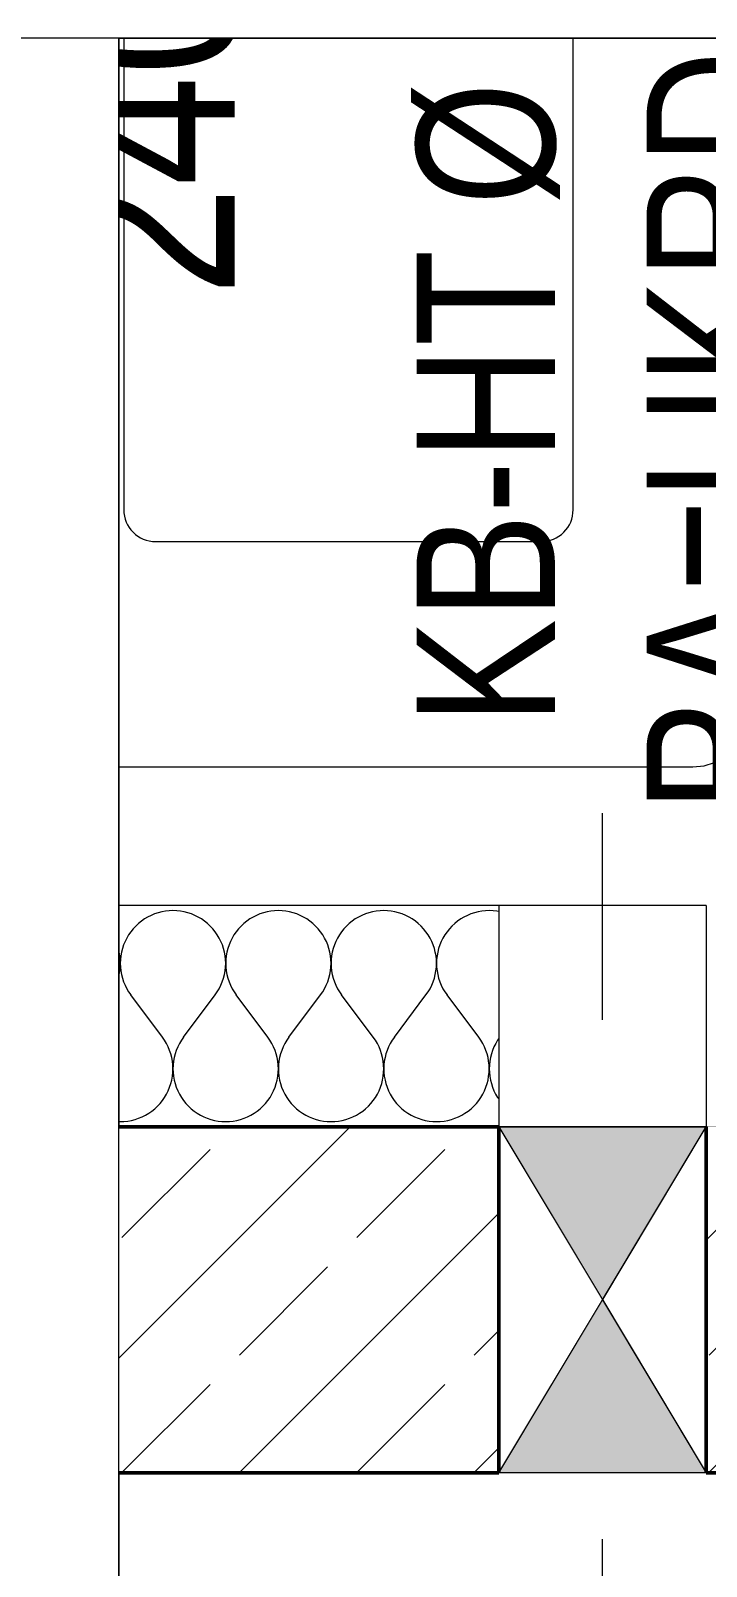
# Model space of a CAD drawing. Header units: centimetres. Extents: x 52.8 to 69.4, y 16.8 to 58.2.
# Drawn here: x 54.402 to 55.379, y 36.103 to 38.322 of the extents above; entities that cross this region are included whole.
import ezdxf
from ezdxf.enums import TextEntityAlignment as Align
from ezdxf.xclip import XClip

# ---------------------------------------------------------------- set-up
doc = ezdxf.new("R2010")
doc.units = ezdxf.units.CM
doc.header["$MEASUREMENT"] = 0
doc.header["$XCLIPFRAME"] = 0
doc.set_wipeout_variables(frame=1)
for name, pattern in [('ML1_Strichlinie Eng Konstruktion', [0.225, 0.075, -0.15]), ('Strichlinie', [0.4, 0.3, -0.1]), ('Strichlinie kurz', [0.15, 0.075, -0.075]), ('Wipeout_Contour', [100, 0, -100])]:
    doc.linetypes.add(name, pattern=pattern)
for name, color, linetype in [('-2._Grundriss 2.UG_7_Bemaßung 50.gfb', 7, 'Continuous'), ('-2._Grundriss 2.UG_7_Decken.gfb', 7, 'Continuous'), ('-2._Grundriss 2.UG_7_Fassade.gfb', 7, 'Continuous'), ('-2._Grundriss 2.UG_7_Möblierung_ lose.gfb', 7, 'Continuous'), ('-2._Grundriss 2.UG_7_Neubau_Wände massiv.gfb', 7, 'Continuous'), ('-2._Grundriss 2.UG_7_Text 1_50.gfb', 7, 'Continuous'), ('-2._Grundriss 2.UG_7_Unterdecken.gfb', 7, 'Continuous'), ('-2._Grundriss 2.UG_7_Wände massiv.gfb', 7, 'Continuous'), ('6._6.OG mit 2x Wunschposition Steuerschränke (rot)_8_0', 7, 'Continuous')]:
    doc.layers.add(name, color=color, linetype=linetype)
doc.styles.add('ERSTELLTER_STIL_3', font='')
doc.styles.get('ERSTELLTER_STIL_3').set_extended_font_data('Arial Narrow')
pattern_1 = [(45, (42.56998, 4.75838), (-0.1697056, 0.1697056), []), (45, (42.48513, 4.84323), (-0.1697056, 0.1697056), [0.18, -0.06])]

# ---------------------------------------------------------------- blocks, each defined once
blk = doc.blocks.new('*X299')
at = {"layer": '-2._Grundriss 2.UG_7_Fassade.gfb', "color": 8, "linetype": 'Continuous', "lineweight": 13, "ltscale": 10}
for p, q in [((54.5624, 37.0356), (54.5582, 37.0321)), ((54.5669, 37.0387), (54.5624, 37.0356)), ((54.5715, 37.0414), (54.5669, 37.0387)), ((54.5764, 37.0439), (54.5715, 37.0414)), ((54.5814, 37.046), (54.5764, 37.0439)), ((54.5866, 37.0477), (54.5814, 37.046)), ((54.5919, 37.049), (54.5866, 37.0477)), ((54.5972, 37.05), (54.5919, 37.049)), ((54.6026, 37.0506), (54.5972, 37.05)), ((54.6081, 37.0508), (54.6026, 37.0506)), ((54.6135, 37.0506), (54.6081, 37.0508)), ((54.6189, 37.05), (54.6135, 37.0506)), ((54.6243, 37.049), (54.6189, 37.05)), ((54.6295, 37.0477), (54.6243, 37.049)), ((54.6347, 37.046), (54.6295, 37.0477)), ((54.6397, 37.0439), (54.6347, 37.046)), ((54.6446, 37.0414), (54.6397, 37.0439)), ((54.6493, 37.0387), (54.6446, 37.0414)), ((54.6538, 37.0356), (54.6493, 37.0387)), ((54.658, 37.0321), (54.6538, 37.0356)), ((54.7148, 37.0356), (54.7105, 37.0321)), ((54.7192, 37.0387), (54.7148, 37.0356)), ((54.7239, 37.0414), (54.7192, 37.0387)), ((54.7288, 37.0439), (54.7239, 37.0414)), ((54.7338, 37.046), (54.7288, 37.0439)), ((54.739, 37.0477), (54.7338, 37.046)), ((54.7443, 37.049), (54.739, 37.0477)), ((54.7496, 37.05), (54.7443, 37.049)), ((54.755, 37.0506), (54.7496, 37.05)), ((54.7605, 37.0508), (54.755, 37.0506)), ((54.7659, 37.0506), (54.7605, 37.0508)), ((54.7713, 37.05), (54.7659, 37.0506)), ((54.7767, 37.049), (54.7713, 37.05)), ((54.7819, 37.0477), (54.7767, 37.049)), ((54.7871, 37.046), (54.7819, 37.0477)), ((54.7921, 37.0439), (54.7871, 37.046)), ((54.797, 37.0414), (54.7921, 37.0439)), ((54.8017, 37.0387), (54.797, 37.0414)), ((54.8061, 37.0356), (54.8017, 37.0387)), ((54.8104, 37.0321), (54.8061, 37.0356)), ((54.8672, 37.0356), (54.8629, 37.0321)), ((54.8716, 37.0387), (54.8672, 37.0356)), ((54.8763, 37.0414), (54.8716, 37.0387)), ((54.8812, 37.0439), (54.8763, 37.0414)), ((54.8862, 37.046), (54.8812, 37.0439)), ((54.8914, 37.0477), (54.8862, 37.046)), ((54.8966, 37.049), (54.8914, 37.0477)), ((54.902, 37.05), (54.8966, 37.049)), ((54.9074, 37.0506), (54.902, 37.05)), ((54.9128, 37.0508), (54.9074, 37.0506)), ((54.9183, 37.0506), (54.9128, 37.0508)), ((54.9237, 37.05), (54.9183, 37.0506)), ((54.929, 37.049), (54.9237, 37.05)), ((54.9343, 37.0477), (54.929, 37.049)), ((54.9395, 37.046), (54.9343, 37.0477)), ((54.9445, 37.0439), (54.9395, 37.046)), ((54.9494, 37.0414), (54.9445, 37.0439)), ((54.954, 37.0387), (54.9494, 37.0414)), ((54.9585, 37.0356), (54.954, 37.0387)), ((54.9627, 37.0321), (54.9585, 37.0356)), ((55.0195, 37.0356), (55.0153, 37.0321)), ((55.024, 37.0387), (55.0195, 37.0356)), ((55.0287, 37.0414), (55.024, 37.0387)), ((55.0336, 37.0439), (55.0287, 37.0414)), ((55.0386, 37.046), (55.0336, 37.0439)), ((55.0437, 37.0477), (55.0386, 37.046)), ((55.049, 37.049), (55.0437, 37.0477)), ((55.0544, 37.05), (55.049, 37.049)), ((55.0598, 37.0506), (55.0544, 37.05)), ((55.0652, 37.0508), (55.0598, 37.0506)), ((55.0707, 37.0506), (55.0652, 37.0508)), ((55.0761, 37.05), (55.0707, 37.0506)), ((55.079, 37.0495), (55.0761, 37.05)), ((54.5412, 37.0111), (54.5388, 37.0062)), ((54.544, 37.0157), (54.5412, 37.0111)), ((54.5471, 37.0202), (54.544, 37.0157)), ((54.5505, 37.0244), (54.5471, 37.0202)), ((54.5542, 37.0284), (54.5505, 37.0244)), ((54.5582, 37.0321), (54.5542, 37.0284)), ((54.662, 37.0284), (54.658, 37.0321)), ((54.6657, 37.0244), (54.662, 37.0284)), ((54.6691, 37.0202), (54.6657, 37.0244)), ((54.6722, 37.0157), (54.6691, 37.0202)), ((54.675, 37.0111), (54.6722, 37.0157)), ((54.6774, 37.0062), (54.675, 37.0111)), ((54.6936, 37.0111), (54.6911, 37.0062)), ((54.6963, 37.0157), (54.6936, 37.0111)), ((54.6994, 37.0202), (54.6963, 37.0157)), ((54.7029, 37.0244), (54.6994, 37.0202)), ((54.7066, 37.0284), (54.7029, 37.0244)), ((54.7105, 37.0321), (54.7066, 37.0284)), ((54.8143, 37.0284), (54.8104, 37.0321)), ((54.8181, 37.0244), (54.8143, 37.0284)), ((54.8215, 37.0202), (54.8181, 37.0244)), ((54.8246, 37.0157), (54.8215, 37.0202)), ((54.8273, 37.0111), (54.8246, 37.0157)), ((54.8298, 37.0062), (54.8273, 37.0111)), ((54.846, 37.0111), (54.8435, 37.0062)), ((54.8487, 37.0157), (54.846, 37.0111)), ((54.8518, 37.0202), (54.8487, 37.0157)), ((54.8552, 37.0244), (54.8518, 37.0202)), ((54.8589, 37.0284), (54.8552, 37.0244)), ((54.8629, 37.0321), (54.8589, 37.0284)), ((54.9667, 37.0284), (54.9627, 37.0321)), ((54.9704, 37.0244), (54.9667, 37.0284)), ((54.9738, 37.0202), (54.9704, 37.0244)), ((54.9769, 37.0157), (54.9738, 37.0202)), ((54.9797, 37.0111), (54.9769, 37.0157)), ((54.9822, 37.0062), (54.9797, 37.0111)), ((54.9983, 37.0111), (54.9959, 37.0062)), ((55.0011, 37.0157), (54.9983, 37.0111)), ((55.0042, 37.0202), (55.0011, 37.0157)), ((55.0076, 37.0244), (55.0042, 37.0202)), ((55.0113, 37.0284), (55.0076, 37.0244)), ((55.0153, 37.0321), (55.0113, 37.0284)), ((54.5302, 36.9907), (54.53, 36.9912)), ((54.5311, 36.9854), (54.5302, 36.9907)), ((54.5336, 36.9907), (54.5327, 36.9854)), ((54.535, 36.996), (54.5336, 36.9907)), ((54.5367, 37.0012), (54.535, 36.996)), ((54.5388, 37.0062), (54.5367, 37.0012)), ((54.6795, 37.0012), (54.6774, 37.0062)), ((54.6812, 36.996), (54.6795, 37.0012)), ((54.6825, 36.9907), (54.6812, 36.996)), ((54.6835, 36.9854), (54.6825, 36.9907)), ((54.686, 36.9907), (54.685, 36.9854)), ((54.6873, 36.996), (54.686, 36.9907)), ((54.6891, 37.0012), (54.6873, 36.996)), ((54.6911, 37.0062), (54.6891, 37.0012)), ((54.8319, 37.0012), (54.8298, 37.0062)), ((54.8336, 36.996), (54.8319, 37.0012)), ((54.8349, 36.9907), (54.8336, 36.996)), ((54.8359, 36.9854), (54.8349, 36.9907)), ((54.8384, 36.9907), (54.8374, 36.9854)), ((54.8397, 36.996), (54.8384, 36.9907)), ((54.8414, 37.0012), (54.8397, 36.996)), ((54.8435, 37.0062), (54.8414, 37.0012)), ((54.9842, 37.0012), (54.9822, 37.0062)), ((54.986, 36.996), (54.9842, 37.0012)), ((54.9873, 36.9907), (54.986, 36.996)), ((54.9883, 36.9854), (54.9873, 36.9907)), ((54.9908, 36.9907), (54.9898, 36.9854)), ((54.9921, 36.996), (54.9908, 36.9907)), ((54.9938, 37.0012), (54.9921, 36.996)), ((54.9959, 37.0062), (54.9938, 37.0012)), ((54.5317, 36.98), (54.5311, 36.9854)), ((54.5311, 36.9637), (54.5317, 36.9691)), ((54.5319, 36.9745), (54.5317, 36.98)), ((54.5317, 36.9691), (54.5319, 36.9745)), ((54.5321, 36.98), (54.5319, 36.9745)), ((54.5319, 36.9745), (54.5321, 36.9691)), ((54.5327, 36.9854), (54.5321, 36.98)), ((54.5321, 36.9691), (54.5327, 36.9637)), ((54.6841, 36.98), (54.6835, 36.9854)), ((54.6835, 36.9637), (54.6841, 36.9691)), ((54.6843, 36.9745), (54.6841, 36.98)), ((54.6841, 36.9691), (54.6843, 36.9745)), ((54.6845, 36.98), (54.6843, 36.9745)), ((54.6843, 36.9745), (54.6845, 36.9691)), ((54.685, 36.9854), (54.6845, 36.98)), ((54.6845, 36.9691), (54.685, 36.9637)), ((54.8365, 36.98), (54.8359, 36.9854)), ((54.8359, 36.9637), (54.8364, 36.9691)), ((54.8364, 36.9691), (54.8366, 36.9745)), ((54.8366, 36.9745), (54.8365, 36.98)), ((54.8368, 36.98), (54.8366, 36.9745)), ((54.8366, 36.9745), (54.8368, 36.9691)), ((54.8374, 36.9854), (54.8368, 36.98)), ((54.8368, 36.9691), (54.8374, 36.9637)), ((54.9882, 36.9637), (54.9888, 36.9691)), ((54.9888, 36.98), (54.9883, 36.9854)), ((54.989, 36.9745), (54.9888, 36.98)), ((54.9888, 36.9691), (54.989, 36.9745)), ((54.9892, 36.98), (54.989, 36.9745)), ((54.989, 36.9745), (54.9892, 36.9691)), ((54.9898, 36.9854), (54.9892, 36.98)), ((54.9892, 36.9691), (54.9898, 36.9637)), ((54.53, 36.9579), (54.5301, 36.9583)), ((54.5301, 36.9583), (54.5311, 36.9637)), ((54.5327, 36.9637), (54.5336, 36.9583)), ((54.5336, 36.9583), (54.535, 36.953)), ((54.535, 36.953), (54.5367, 36.9479)), ((54.5367, 36.9479), (54.5388, 36.9429)), ((54.6774, 36.9429), (54.6794, 36.9479)), ((54.6794, 36.9479), (54.6812, 36.953)), ((54.6812, 36.953), (54.6825, 36.9583)), ((54.6825, 36.9583), (54.6835, 36.9637)), ((54.685, 36.9637), (54.686, 36.9583)), ((54.686, 36.9583), (54.6874, 36.953)), ((54.6874, 36.953), (54.6891, 36.9479)), ((54.6891, 36.9479), (54.6912, 36.9429)), ((54.8297, 36.9429), (54.8318, 36.9479)), ((54.8318, 36.9479), (54.8335, 36.953)), ((54.8335, 36.953), (54.8349, 36.9583)), ((54.8349, 36.9583), (54.8359, 36.9637)), ((54.8374, 36.9637), (54.8384, 36.9583)), ((54.8384, 36.9583), (54.8397, 36.953)), ((54.8397, 36.953), (54.8415, 36.9479)), ((54.8415, 36.9479), (54.8436, 36.9429)), ((54.9821, 36.9429), (54.9842, 36.9479)), ((54.9842, 36.9479), (54.9859, 36.953)), ((54.9859, 36.953), (54.9873, 36.9583)), ((54.9873, 36.9583), (54.9882, 36.9637)), ((54.9898, 36.9637), (54.9908, 36.9583)), ((54.9908, 36.9583), (54.9921, 36.953)), ((54.9921, 36.953), (54.9939, 36.9479)), ((54.9939, 36.9479), (54.9959, 36.9429)), ((54.5388, 36.9429), (54.5412, 36.938)), ((54.5412, 36.938), (54.544, 36.9333)), ((54.544, 36.9333), (54.5471, 36.9289)), ((54.5928, 36.8679), (54.5471, 36.9289)), ((54.6233, 36.8679), (54.669, 36.9289)), ((54.669, 36.9289), (54.6721, 36.9333)), ((54.6721, 36.9333), (54.6749, 36.938)), ((54.6749, 36.938), (54.6774, 36.9429)), ((54.6912, 36.9429), (54.6936, 36.938)), ((54.6936, 36.938), (54.6964, 36.9333)), ((54.6964, 36.9333), (54.6995, 36.9289)), ((54.7452, 36.8679), (54.6995, 36.9289)), ((54.7757, 36.8679), (54.8214, 36.9289)), ((54.8214, 36.9289), (54.8245, 36.9333)), ((54.8245, 36.9333), (54.8273, 36.938)), ((54.8273, 36.938), (54.8297, 36.9429)), ((54.8436, 36.9429), (54.846, 36.938)), ((54.846, 36.938), (54.8488, 36.9333)), ((54.8488, 36.9333), (54.8519, 36.9289)), ((54.8976, 36.8679), (54.8519, 36.9289)), ((54.9281, 36.8679), (54.9738, 36.9289)), ((54.9738, 36.9289), (54.9769, 36.9333)), ((54.9769, 36.9333), (54.9797, 36.938)), ((54.9797, 36.938), (54.9821, 36.9429)), ((54.9959, 36.9429), (54.9984, 36.938)), ((54.9984, 36.938), (55.0012, 36.9333)), ((55.0012, 36.9333), (55.0043, 36.9289)), ((55.05, 36.8679), (55.0043, 36.9289)), ((54.5959, 36.8634), (54.5928, 36.8679)), ((54.5987, 36.8588), (54.5959, 36.8634)), ((54.6012, 36.8539), (54.5987, 36.8588)), ((54.6174, 36.8588), (54.615, 36.8539)), ((54.6202, 36.8634), (54.6174, 36.8588)), ((54.6233, 36.8679), (54.6202, 36.8634)), ((54.7483, 36.8634), (54.7452, 36.8679)), ((54.7511, 36.8588), (54.7483, 36.8634)), ((54.7535, 36.8539), (54.7511, 36.8588)), ((54.7698, 36.8588), (54.7674, 36.8539)), ((54.7726, 36.8634), (54.7698, 36.8588)), ((54.7757, 36.8679), (54.7726, 36.8634)), ((54.9007, 36.8634), (54.8976, 36.8679)), ((54.9035, 36.8588), (54.9007, 36.8634)), ((54.9059, 36.8539), (54.9035, 36.8588)), ((54.9222, 36.8588), (54.9197, 36.8539)), ((54.925, 36.8634), (54.9222, 36.8588)), ((54.9281, 36.8679), (54.925, 36.8634)), ((55.0531, 36.8634), (55.05, 36.8679)), ((55.0559, 36.8588), (55.0531, 36.8634)), ((55.0583, 36.8539), (55.0559, 36.8588)), ((55.0746, 36.8588), (55.0721, 36.8539)), ((55.0773, 36.8634), (55.0746, 36.8588)), ((55.079, 36.8658), (55.0773, 36.8634)), ((54.6033, 36.8489), (54.6012, 36.8539)), ((54.605, 36.8437), (54.6033, 36.8489)), ((54.6063, 36.8384), (54.605, 36.8437)), ((54.6073, 36.8331), (54.6063, 36.8384)), ((54.6079, 36.8277), (54.6073, 36.8331)), ((54.6089, 36.8331), (54.6083, 36.8277)), ((54.6098, 36.8384), (54.6089, 36.8331)), ((54.6112, 36.8437), (54.6098, 36.8384)), ((54.6129, 36.8489), (54.6112, 36.8437)), ((54.615, 36.8539), (54.6129, 36.8489)), ((54.7556, 36.8489), (54.7535, 36.8539)), ((54.7574, 36.8437), (54.7556, 36.8489)), ((54.7587, 36.8384), (54.7574, 36.8437)), ((54.7597, 36.8331), (54.7587, 36.8384)), ((54.7603, 36.8277), (54.7597, 36.8331)), ((54.7612, 36.8331), (54.7607, 36.8277)), ((54.7622, 36.8384), (54.7612, 36.8331)), ((54.7636, 36.8437), (54.7622, 36.8384)), ((54.7653, 36.8489), (54.7636, 36.8437)), ((54.7674, 36.8539), (54.7653, 36.8489)), ((54.908, 36.8489), (54.9059, 36.8539)), ((54.9097, 36.8437), (54.908, 36.8489)), ((54.9111, 36.8384), (54.9097, 36.8437)), ((54.9121, 36.8331), (54.9111, 36.8384)), ((54.9126, 36.8277), (54.9121, 36.8331)), ((54.9136, 36.8331), (54.913, 36.8277)), ((54.9146, 36.8384), (54.9136, 36.8331)), ((54.9159, 36.8437), (54.9146, 36.8384)), ((54.9177, 36.8489), (54.9159, 36.8437)), ((54.9197, 36.8539), (54.9177, 36.8489)), ((55.0604, 36.8489), (55.0583, 36.8539)), ((55.0621, 36.8437), (55.0604, 36.8489)), ((55.0635, 36.8384), (55.0621, 36.8437)), ((55.0644, 36.8331), (55.0635, 36.8384)), ((55.065, 36.8277), (55.0644, 36.8331)), ((55.066, 36.8331), (55.0654, 36.8277)), ((55.067, 36.8384), (55.066, 36.8331)), ((55.0683, 36.8437), (55.067, 36.8384)), ((55.07, 36.8489), (55.0683, 36.8437)), ((55.0721, 36.8539), (55.07, 36.8489)), ((54.6063, 36.806), (54.6073, 36.8114)), ((54.6073, 36.8114), (54.6079, 36.8168)), ((54.6081, 36.8222), (54.6079, 36.8277)), ((54.6079, 36.8168), (54.6081, 36.8222)), ((54.6083, 36.8277), (54.6081, 36.8222)), ((54.6081, 36.8222), (54.6083, 36.8168)), ((54.6083, 36.8168), (54.6088, 36.8114)), ((54.6088, 36.8114), (54.6098, 36.806)), ((54.7587, 36.806), (54.7597, 36.8114)), ((54.7597, 36.8114), (54.7603, 36.8168)), ((54.7605, 36.8222), (54.7603, 36.8277)), ((54.7603, 36.8168), (54.7605, 36.8222)), ((54.7607, 36.8277), (54.7605, 36.8222)), ((54.7605, 36.8222), (54.7606, 36.8168)), ((54.7606, 36.8168), (54.7612, 36.8114)), ((54.7612, 36.8114), (54.7622, 36.806)), ((54.9111, 36.806), (54.9121, 36.8114)), ((54.9121, 36.8114), (54.9126, 36.8168)), ((54.9128, 36.8222), (54.9126, 36.8277)), ((54.9126, 36.8168), (54.9128, 36.8222)), ((54.913, 36.8277), (54.9128, 36.8222)), ((54.9128, 36.8222), (54.913, 36.8168)), ((54.913, 36.8168), (54.9136, 36.8114)), ((54.9136, 36.8114), (54.9146, 36.806)), ((55.0635, 36.806), (55.0644, 36.8114)), ((55.0644, 36.8114), (55.065, 36.8168)), ((55.0652, 36.8222), (55.065, 36.8277)), ((55.065, 36.8168), (55.0652, 36.8222)), ((55.0654, 36.8277), (55.0652, 36.8222)), ((55.0652, 36.8222), (55.0654, 36.8168)), ((55.0654, 36.8168), (55.066, 36.8114)), ((55.066, 36.8114), (55.0669, 36.806)), ((54.5988, 36.7857), (54.6012, 36.7906)), ((54.6012, 36.7906), (54.6033, 36.7956)), ((54.6033, 36.7956), (54.605, 36.8008)), ((54.605, 36.8008), (54.6063, 36.806)), ((54.6098, 36.806), (54.6111, 36.8008)), ((54.6111, 36.8008), (54.6129, 36.7956)), ((54.6129, 36.7956), (54.6149, 36.7906)), ((54.6149, 36.7906), (54.6174, 36.7857)), ((54.7512, 36.7857), (54.7536, 36.7906)), ((54.7536, 36.7906), (54.7557, 36.7956)), ((54.7557, 36.7956), (54.7574, 36.8008)), ((54.7574, 36.8008), (54.7587, 36.806)), ((54.7622, 36.806), (54.7635, 36.8008)), ((54.7635, 36.8008), (54.7652, 36.7956)), ((54.7652, 36.7956), (54.7673, 36.7906)), ((54.7673, 36.7906), (54.7698, 36.7857)), ((54.9035, 36.7857), (54.906, 36.7906)), ((54.906, 36.7906), (54.908, 36.7956)), ((54.908, 36.7956), (54.9098, 36.8008)), ((54.9098, 36.8008), (54.9111, 36.806)), ((54.9146, 36.806), (54.9159, 36.8008)), ((54.9159, 36.8008), (54.9176, 36.7956)), ((54.9176, 36.7956), (54.9197, 36.7906)), ((54.9197, 36.7906), (54.9221, 36.7857)), ((55.0559, 36.7857), (55.0583, 36.7906)), ((55.0583, 36.7906), (55.0604, 36.7956)), ((55.0604, 36.7956), (55.0621, 36.8008)), ((55.0621, 36.8008), (55.0635, 36.806)), ((55.0669, 36.806), (55.0683, 36.8008)), ((55.0683, 36.8008), (55.07, 36.7956)), ((55.07, 36.7956), (55.0721, 36.7906)), ((55.0721, 36.7906), (55.0745, 36.7857)), ((54.5818, 36.7646), (54.5858, 36.7683)), ((54.5858, 36.7683), (54.5895, 36.7723)), ((54.5895, 36.7723), (54.5929, 36.7766)), ((54.5929, 36.7766), (54.596, 36.781)), ((54.596, 36.781), (54.5988, 36.7857)), ((54.6174, 36.7857), (54.6202, 36.781)), ((54.6202, 36.781), (54.6233, 36.7766)), ((54.6233, 36.7766), (54.6267, 36.7723)), ((54.6267, 36.7723), (54.6304, 36.7683)), ((54.6304, 36.7683), (54.6344, 36.7646)), ((54.7342, 36.7646), (54.7382, 36.7683)), ((54.7382, 36.7683), (54.7419, 36.7723)), ((54.7419, 36.7723), (54.7453, 36.7766)), ((54.7453, 36.7766), (54.7484, 36.781)), ((54.7484, 36.781), (54.7512, 36.7857)), ((54.7698, 36.7857), (54.7725, 36.781)), ((54.7725, 36.781), (54.7756, 36.7766)), ((54.7756, 36.7766), (54.779, 36.7723)), ((54.779, 36.7723), (54.7828, 36.7683)), ((54.7828, 36.7683), (54.7867, 36.7646)), ((54.8866, 36.7646), (54.8905, 36.7683)), ((54.8905, 36.7683), (54.8942, 36.7723)), ((54.8942, 36.7723), (54.8977, 36.7766)), ((54.8977, 36.7766), (54.9008, 36.781)), ((54.9008, 36.781), (54.9035, 36.7857)), ((54.9221, 36.7857), (54.9249, 36.781)), ((54.9249, 36.781), (54.928, 36.7766)), ((54.928, 36.7766), (54.9314, 36.7723)), ((54.9314, 36.7723), (54.9351, 36.7683)), ((54.9351, 36.7683), (54.9391, 36.7646)), ((55.0389, 36.7646), (55.0429, 36.7683)), ((55.0429, 36.7683), (55.0466, 36.7723)), ((55.0466, 36.7723), (55.05, 36.7766)), ((55.05, 36.7766), (55.0531, 36.781)), ((55.0531, 36.781), (55.0559, 36.7857)), ((55.0745, 36.7857), (55.0773, 36.781)), ((55.0773, 36.781), (55.079, 36.7786)), ((54.53, 36.7461), (54.5319, 36.746)), ((54.5319, 36.746), (54.5373, 36.7462)), ((54.5373, 36.7462), (54.5427, 36.7468)), ((54.5427, 36.7468), (54.5481, 36.7477)), ((54.5481, 36.7477), (54.5534, 36.7491)), ((54.5534, 36.7491), (54.5585, 36.7508)), ((54.5585, 36.7508), (54.5635, 36.7529)), ((54.5635, 36.7529), (54.5684, 36.7553)), ((54.5684, 36.7553), (54.5731, 36.7581)), ((54.5731, 36.7581), (54.5776, 36.7612)), ((54.5776, 36.7612), (54.5818, 36.7646)), ((54.6344, 36.7646), (54.6386, 36.7612)), ((54.6386, 36.7612), (54.6431, 36.7581)), ((54.6431, 36.7581), (54.6477, 36.7553)), ((54.6477, 36.7553), (54.6526, 36.7529)), ((54.6526, 36.7529), (54.6576, 36.7508)), ((54.6576, 36.7508), (54.6628, 36.7491)), ((54.6628, 36.7491), (54.6681, 36.7477)), ((54.6681, 36.7477), (54.6734, 36.7468)), ((54.6734, 36.7468), (54.6788, 36.7462)), ((54.6788, 36.7462), (54.6843, 36.746)), ((54.6843, 36.746), (54.6897, 36.7462)), ((54.6897, 36.7462), (54.6951, 36.7468)), ((54.6951, 36.7468), (54.7005, 36.7477)), ((54.7005, 36.7477), (54.7057, 36.7491)), ((54.7057, 36.7491), (54.7109, 36.7508)), ((54.7109, 36.7508), (54.7159, 36.7529)), ((54.7159, 36.7529), (54.7208, 36.7553)), ((54.7208, 36.7553), (54.7255, 36.7581)), ((54.7255, 36.7581), (54.7299, 36.7612)), ((54.7299, 36.7612), (54.7342, 36.7646)), ((54.7867, 36.7646), (54.791, 36.7612)), ((54.791, 36.7612), (54.7954, 36.7581)), ((54.7954, 36.7581), (54.8001, 36.7553)), ((54.8001, 36.7553), (54.805, 36.7529)), ((54.805, 36.7529), (54.81, 36.7508)), ((54.81, 36.7508), (54.8152, 36.7491)), ((54.8152, 36.7491), (54.8204, 36.7477)), ((54.8204, 36.7477), (54.8258, 36.7468)), ((54.8258, 36.7468), (54.8312, 36.7462)), ((54.8312, 36.7462), (54.8366, 36.746)), ((54.8366, 36.746), (54.8421, 36.7462)), ((54.8421, 36.7462), (54.8475, 36.7468)), ((54.8475, 36.7468), (54.8528, 36.7477)), ((54.8528, 36.7477), (54.8581, 36.7491)), ((54.8581, 36.7491), (54.8633, 36.7508)), ((54.8633, 36.7508), (54.8683, 36.7529)), ((54.8683, 36.7529), (54.8732, 36.7553)), ((54.8732, 36.7553), (54.8779, 36.7581)), ((54.8779, 36.7581), (54.8823, 36.7612)), ((54.8823, 36.7612), (54.8866, 36.7646)), ((54.9391, 36.7646), (54.9434, 36.7612)), ((54.9434, 36.7612), (54.9478, 36.7581)), ((54.9478, 36.7581), (54.9525, 36.7553)), ((54.9525, 36.7553), (54.9574, 36.7529)), ((54.9574, 36.7529), (54.9624, 36.7508)), ((54.9624, 36.7508), (54.9676, 36.7491)), ((54.9676, 36.7491), (54.9728, 36.7477)), ((54.9728, 36.7477), (54.9782, 36.7468)), ((54.9782, 36.7468), (54.9836, 36.7462)), ((54.9836, 36.7462), (54.989, 36.746)), ((54.989, 36.746), (54.9945, 36.7462)), ((54.9945, 36.7462), (54.9999, 36.7468)), ((54.9999, 36.7468), (55.0052, 36.7477)), ((55.0052, 36.7477), (55.0105, 36.7491)), ((55.0105, 36.7491), (55.0157, 36.7508)), ((55.0157, 36.7508), (55.0207, 36.7529)), ((55.0207, 36.7529), (55.0256, 36.7553)), ((55.0256, 36.7553), (55.0302, 36.7581)), ((55.0302, 36.7581), (55.0347, 36.7612)), ((55.0347, 36.7612), (55.0389, 36.7646))]:
    blk.add_line(p, q, dxfattribs=at)
blk = doc.blocks.new('Zeichnung_8_7', base_point=(42.57, 4.7584))
at = {"layer": '-2._Grundriss 2.UG_7_Decken.gfb', "color": 7, "linetype": 'Strichlinie', "lineweight": 13, "ltscale": 10, "flags": 128}
blk.add_lwpolyline([(54.53, 36.7384), (69.07, 36.7384), (69.4002, 36.7384)], dxfattribs=at)
at = {"layer": '-2._Grundriss 2.UG_7_Möblierung_ lose.gfb', "color": 7, "linetype": 'Continuous', "lineweight": 13, "ltscale": 10, "flags": 128}
for points in [[(54.53, 37.2584), (55.3597, 37.2584, 0.414214), (55.4417, 37.3404), (55.4417, 38.3115)], [(54.5369, 38.3115), (54.5369, 37.6299, 0.414214), (54.5828, 37.584), (55.1406, 37.584, 0.414214), (55.1865, 37.6299), (55.1865, 38.3115)]]:
    blk.add_lwpolyline(points, format="xyb", dxfattribs=at)
at = {"layer": '-2._Grundriss 2.UG_7_Decken.gfb', "color": 7, "linetype": 'Continuous', "lineweight": 13, "ltscale": 10}
blk.add_blockref('*X299', (0, 0), dxfattribs=at)
at = {"layer": '-2._Grundriss 2.UG_7_Text 1_50.gfb', "color": 7, "linetype": 'Continuous', "lineweight": 13, "insert": (54.4472, 37.9385), "char_height": 0.25, "attachment_point": 1, "rotation": 90, "style": 'ERSTELLTER_STIL_3'}
blk.add_mtext('\\A1;240 L', dxfattribs=at)
at = {"layer": '-2._Grundriss 2.UG_7_Wände massiv.gfb', "color": 7, "linetype": 'Continuous', "lineweight": 25, "char_height": 0.2, "attachment_point": 4, "rotation": 90, "style": 'ERSTELLTER_STIL_3'}
for s, insert in [('\\A1;RA=UKRD -0,16', (55.4113, 37.1929)), ('\\A1;KB-HT Ø 0,15', (55.0787, 37.319))]:
    blk.add_mtext(s, dxfattribs=dict(at, insert=insert))
at = {"color": 254, "linetype": 'Wipeout_Contour', "lineweight": 0, "ltscale": 265.687439}
blk.add_wipeout([(55.079, 37.0584), (55.079, 36.7384), (55.379, 36.7384), (55.379, 37.0584)], dxfattribs=at).dxf.layer = '-2._Grundriss 2.UG_7_Fassade.gfb'
at = {"layer": '-2._Grundriss 2.UG_7_Decken.gfb', "color": 7, "linetype": 'Strichlinie', "lineweight": 13, "ltscale": 10, "flags": 128}
blk.add_lwpolyline([(54.53, 24.5184), (58.51, 24.5184), (58.51, 31.4984), (56.93, 31.4984), (56.93, 36.2384), (56.93, 36.7384), (54.53, 36.7384)], dxfattribs=at)
at = {"layer": '-2._Grundriss 2.UG_7_Fassade.gfb', "color": 7, "linetype": 'Continuous', "lineweight": 13, "ltscale": 10}
for p, q in [((55.079, 37.0584), (55.079, 36.9584)), ((55.079, 37.0584), (55.079, 36.9584)), ((55.379, 37.0584), (55.379, 36.9584)), ((55.379, 37.0584), (55.379, 36.9584)), ((55.079, 36.9584), (55.079, 36.7384)), ((55.079, 36.9584), (55.079, 36.7384)), ((55.379, 36.9584), (55.379, 36.7384)), ((55.379, 36.9584), (55.379, 36.7384))]:
    blk.add_line(p, q, dxfattribs=at)
at = {"layer": '-2._Grundriss 2.UG_7_Fassade.gfb', "color": 7, "linetype": 'Continuous', "lineweight": 18, "ltscale": 10}
for p, q in [((55.379, 37.0584), (55.079, 37.0584)), ((55.379, 36.7384), (55.079, 36.7384))]:
    blk.add_line(p, q, dxfattribs=at)
at = {"layer": '-2._Grundriss 2.UG_7_Fassade.gfb', "color": 7, "linetype": 'Continuous', "lineweight": 13, "ltscale": 10, "flags": 128}
for points in [[(55.079, 37.0584), (54.53, 37.0584)], [(54.53, 36.7384), (55.079, 36.7384)]]:
    blk.add_lwpolyline(points, dxfattribs=at)
at = {"layer": '-2._Grundriss 2.UG_7_Unterdecken.gfb', "color": 7, "linetype": 'ML1_Strichlinie Eng Konstruktion', "lineweight": 18, "ltscale": 10, "flags": 128}
blk.add_lwpolyline([(54.53, 36.7384), (66.55, 36.7384), (66.55, 38.3115)], dxfattribs=at)
at = {"color": 254, "linetype": 'Wipeout_Contour', "lineweight": 0, "ltscale": 263.363174}
blk.add_wipeout([(54.53, 36.2384), (55.079, 36.2384), (55.079, 36.7384), (54.53, 36.7384)], dxfattribs=at).dxf.layer = '-2._Grundriss 2.UG_7_Neubau_Wände massiv.gfb'
at = {"color": 254, "linetype": 'Wipeout_Contour', "lineweight": 0, "ltscale": 266.033127}
blk.add_wipeout([(55.379, 36.7384), (55.379, 36.2384), (55.83, 36.2384), (55.83, 36.7384)], dxfattribs=at).dxf.layer = '-2._Grundriss 2.UG_7_Neubau_Wände massiv.gfb'
at = {"layer": '-2._Grundriss 2.UG_7_Neubau_Wände massiv.gfb', "linetype": 'Continuous', "lineweight": 0, "true_color": 0x000000}
h = blk.add_hatch(dxfattribs=at)
h.set_pattern_fill('BETON__STAHLBETON_0007', color=18, style=0, pattern_type=2)
h.set_pattern_definition(pattern_1)
h.paths.add_polyline_path([(54.53, 36.2384), (55.079, 36.2384), (55.079, 36.7384), (54.53, 36.7384)])
h = blk.add_hatch(dxfattribs=at)
h.set_pattern_fill('BETON__STAHLBETON_0007', color=18, style=0, pattern_type=2)
h.set_pattern_definition(pattern_1)
h.paths.add_polyline_path([(55.379, 36.7384), (55.379, 36.2384), (55.83, 36.2384), (55.83, 36.7384)])
at = {"color": 254, "linetype": 'Wipeout_Contour', "lineweight": 0, "ltscale": 198.416621}
blk.add_wipeout([(55.229, 36.4884), (55.379, 36.2384), (55.379, 36.7384)], dxfattribs=at).dxf.layer = '-2._Grundriss 2.UG_7_Neubau_Wände massiv.gfb'
at = {"layer": '-2._Grundriss 2.UG_7_Neubau_Wände massiv.gfb', "color": 7, "linetype": 'Continuous', "lineweight": 50, "ltscale": 10}
blk.add_line((55.379, 36.2384), (55.379, 36.7384), dxfattribs=at)
at = {"layer": '-2._Grundriss 2.UG_7_Neubau_Wände massiv.gfb', "color": 7, "linetype": 'Continuous', "lineweight": 50, "ltscale": 10, "flags": 128}
blk.add_lwpolyline([(55.379, 36.2384), (55.83, 36.2384)], dxfattribs=at)
at = {"color": 254, "linetype": 'Wipeout_Contour', "lineweight": 0, "ltscale": 198.750356}
blk.add_wipeout([(55.229, 36.4884), (55.079, 36.7384), (55.079, 36.2384)], dxfattribs=at).dxf.layer = '-2._Grundriss 2.UG_7_Neubau_Wände massiv.gfb'
at = {"layer": '-2._Grundriss 2.UG_7_Neubau_Wände massiv.gfb', "linetype": 'Continuous', "lineweight": 13}
for points in [[(55.229, 36.4884), (55.379, 36.7384), (55.079, 36.7384)], [(55.229, 36.4884), (55.079, 36.2384), (55.379, 36.2384)]]:
    blk.add_hatch(color=8, dxfattribs=at).paths.add_polyline_path(points)
at = {"layer": '-2._Grundriss 2.UG_7_Bemaßung 50.gfb', "color": 7, "linetype": 'Strichlinie kurz', "lineweight": 13, "ltscale": 10}
blk.add_line((55.229, 35.3928), (55.229, 37.1916), dxfattribs=at)
at = {"layer": '-2._Grundriss 2.UG_7_Neubau_Wände massiv.gfb', "color": 7, "linetype": 'Continuous', "lineweight": 13, "ltscale": 10}
for p, q in [((55.079, 36.2384), (55.379, 36.7384)), ((55.079, 36.7384), (55.379, 36.2384)), ((55.379, 36.7384), (55.079, 36.7384)), ((55.379, 36.2384), (55.079, 36.2384))]:
    blk.add_line(p, q, dxfattribs=at)
at = {"layer": '-2._Grundriss 2.UG_7_Neubau_Wände massiv.gfb', "color": 7, "linetype": 'Continuous', "lineweight": 50, "ltscale": 10}
blk.add_line((55.079, 36.2384), (55.079, 36.7384), dxfattribs=at)
at = {"layer": '-2._Grundriss 2.UG_7_Neubau_Wände massiv.gfb', "color": 7, "linetype": 'Continuous', "lineweight": 50, "ltscale": 10, "flags": 128}
for points in [[(55.079, 36.7384), (54.53, 36.7384)], [(54.53, 36.2384), (55.079, 36.2384)]]:
    blk.add_lwpolyline(points, dxfattribs=at)
blk = doc.blocks.new('Mitgelieferter Zeichnungstitel[6]', base_point=(54.53, 16.7942))
at = {"color": 7, "linetype": 'Continuous', "lineweight": 13, "ltscale": 10}
blk.add_line((54.53, 38.3115), (69.4002, 38.3115), dxfattribs=at)
at = {"color": 7, "lineweight": 13, "style": 'ERSTELLTER_STIL_3'}
blk.add_attdef('AC_DrawingName', text='', height=0.4, dxfattribs=at).set_placement((61.9651, 38.8335), align=Align.TOP_CENTER)
blk.add_attdef('AC_DrawingNumber', text='', height=0.4, dxfattribs=at).set_placement((54.53, 38.8281), align=Align.TOP_LEFT)
blk.add_attdef('AC_DrawingScale', text='', height=0.4, dxfattribs=at).set_placement((69.4002, 38.8281), align=Align.TOP_RIGHT)

msp = doc.modelspace()

# ---------------------------------------------------------------- linework, layer by layer
at = {"layer": '-2._Grundriss 2.UG_7_Decken.gfb', "color": 7, "linetype": 'Continuous', "lineweight": 13, "ltscale": 10, "flags": 128}
msp.add_lwpolyline([(54.53, 16.7942), (69.4002, 16.7942), (69.4002, 38.3115), (54.53, 38.3115)], close=True, dxfattribs=at)

# ---------------------------------------------------------------- next in the draw order: block references
at = {"color": 7, "linetype": 'Continuous', "lineweight": 13, "ltscale": 10}
ref = msp.add_blockref('Zeichnung_8_7', (42.57, 4.7584), dxfattribs=at)
XClip(ref).set_block_clipping_path([(54.5300182444, 16.794228408), (69.4001759032, 38.3115296116)])

# ---------------------------------------------------------------- next in the draw order: linework, layer by layer
at = {"layer": '6._6.OG mit 2x Wunschposition Steuerschränke (rot)_8_0', "color": 7, "linetype": 'Continuous', "lineweight": 13, "ltscale": 10, "flags": 128}
msp.add_lwpolyline([(52.8263, 16.7942), (54.53, 16.7942), (54.53, 38.3115), (52.8263, 38.3115)], close=True, dxfattribs=at)

# ---------------------------------------------------------------- next in the draw order: block references
at = {"color": 7, "linetype": 'Continuous', "lineweight": 13, "ltscale": 10}
msp.add_blockref('Mitgelieferter Zeichnungstitel[6]', (54.53, 16.7942), dxfattribs=at)

doc.saveas('drawing.dxf')
